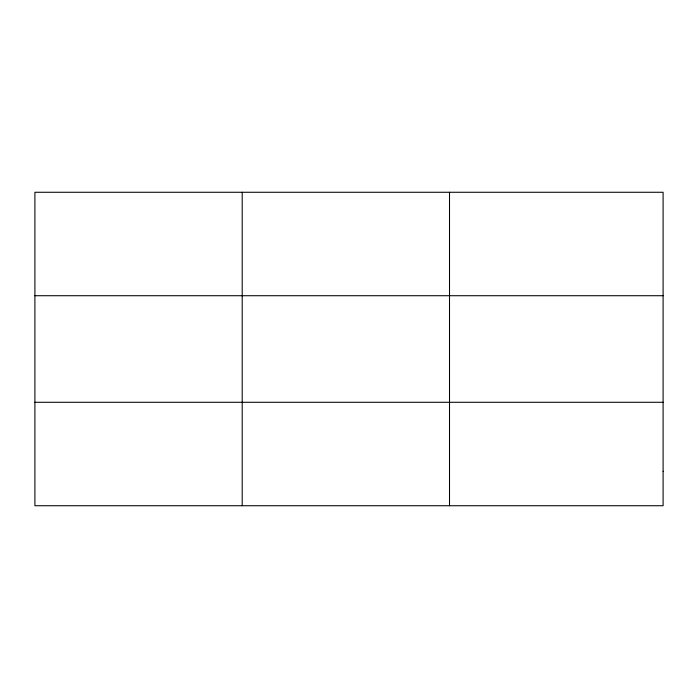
<?xml version="1.0" encoding="UTF-8"?>
<svg xmlns="http://www.w3.org/2000/svg" width="698" height="698" viewBox="0 0 698 698"><rect width="100%" height="100%" fill="white"/><g stroke="black" fill="none" stroke-linecap="round" stroke-linejoin="round"><path stroke-width="1.05" d="M242.206 192.273L242.206 505.727M449.512 192.273L449.512 505.727M34.9 295.716L663.1 295.716M34.9 402.284L663.1 402.284M663.1 471.246L663.1 505.727L34.9 505.727L34.9 192.273L663.1 192.273L663.1 471.246"/></g></svg>
